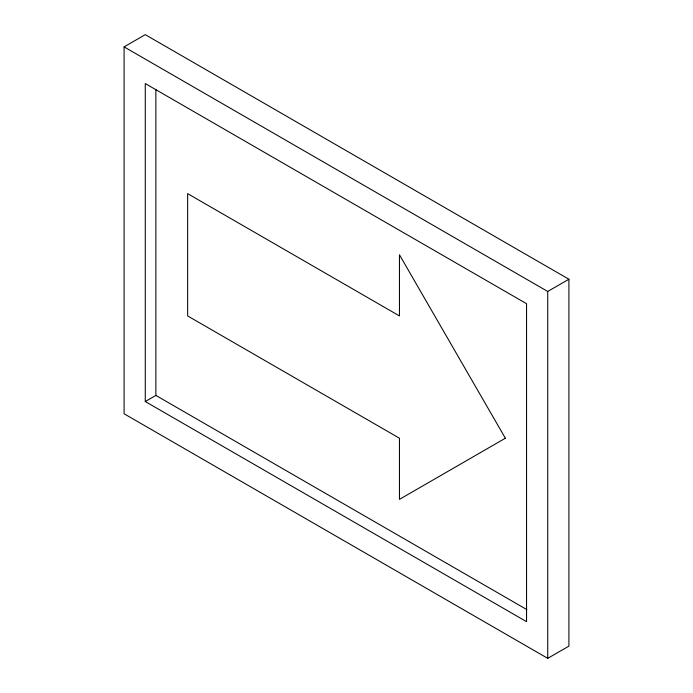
<?xml version="1.0" encoding="UTF-8"?>
<svg xmlns="http://www.w3.org/2000/svg" width="693" height="693" viewBox="0 0 693 693"><rect width="100%" height="100%" fill="white"/><g stroke="black" fill="none" stroke-linecap="round" stroke-linejoin="round"><path stroke-width="1.04" d="M124.09 46.881L145.27 34.65L568.91 279.236L568.91 646.119L547.73 658.35L124.09 413.764L124.09 46.881L547.73 291.467L568.91 279.236M145.27 401.533L526.55 621.664L526.55 303.699L145.27 83.567L145.27 401.533L155.864 395.417L526.836 609.597M547.73 291.467L547.73 658.35M155.864 89.354L155.864 395.417M505.362 438.219L399.454 499.367L399.454 438.219L187.638 315.93L187.638 193.633L399.454 315.93L399.454 254.781L505.362 438.219"/></g></svg>
